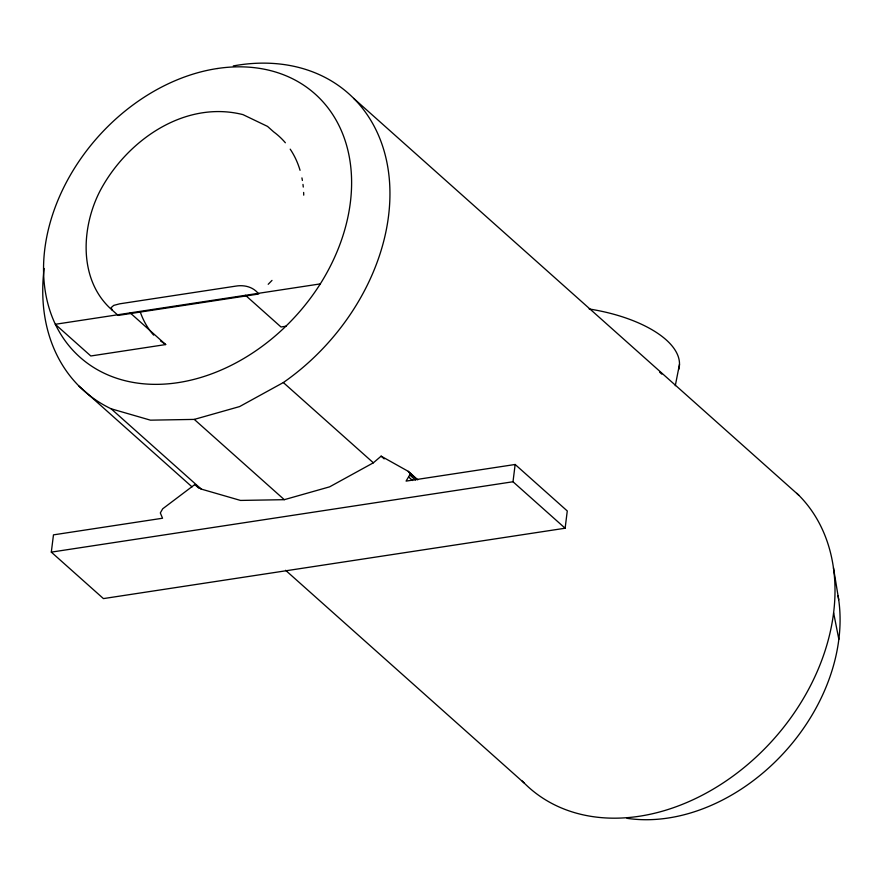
<?xml version="1.0" encoding="UTF-8"?>
<svg xmlns="http://www.w3.org/2000/svg" width="883" height="883" viewBox="0 0 883 883"><rect width="100%" height="100%" fill="white"/><g stroke="black" fill="none" stroke-linecap="round" stroke-linejoin="round"><path stroke-width="1.32" d="M408.299 471.367L409.546 472.802L409.734 474.911L406.07 481.114L515.153 464.48L567.272 510.959L565.131 528.222L103.432 598.597L51.313 552.129L53.466 534.866L162.549 518.233L160.32 512.935L162.704 508.796L194.79 484.557L201.169 489.061L240.496 500.429L284.304 499.679L329.624 486.842L373.366 462.813L381.125 456.158L408.299 471.367L417.78 479.811M565.131 528.222L513.001 481.754L515.153 464.48M675.285 385.716L679.491 364.315M268.2 284.293L271.997 280.408M233.289 65.927A198.984 150.408 -48.3 0 1 388.023 168.598A198.984 150.408 -48.3 0 1 283.333 382.549L239.602 406.577L194.282 419.403L150.463 420.165L111.137 408.796A198.984 150.408 -48.3 0 1 44.15 268.487M320.363 283.885L55.276 324.293L90.806 355.981L165.706 344.558L130.176 312.88M286.445 326.158L281.004 326.986L245.463 295.297M51.313 552.129L513.001 481.754M160.474 340.882L165.706 344.558M353.708 98.399L798.784 495.22M409.546 472.802L417.129 479.557M409.734 474.911L415.418 479.988M408.796 477.14L412.593 480.518M381.125 456.158L384.193 458.895M283.333 382.549L373.366 462.813M111.998 309.944L118.167 315.43L258.719 294.006C253.289 286.865 244.293 284.69 235.772 286.125L119.647 303.829L113.741 305.386L111.203 307.593L111.998 309.944C78.444 280.562 80.96 227.781 100.088 190.849C126.611 140.651 184.47 99.9 242.946 114.613L267.538 126.412L273.697 131.898A120.828 91.335 -48.3 0 1 285.364 142.77M194.282 419.403L284.304 499.679M111.137 408.796L201.169 489.061M194.79 484.557L198.885 488.211M78.984 386.081L192.053 486.886M285.584 570.286L524.049 782.901M833.618 612.813L838.85 639.314M833.464 567.846L838.718 599.811M659.645 372.185A104.084 32.936 19.1 0 1 661.775 374.138M589.182 308.984A104.084 45.949 7.1 0 1 678.674 369.602M838.055 595.672A174.812 132.141 -48.3 0 1 781.411 755.517A174.812 132.141 -48.3 0 1 626.985 818.309M796.863 493.332A198.984 150.408 -48.3 0 1 767.581 745.771A198.984 150.408 -48.3 0 1 522.173 780.969M153.631 335.121A111.512 84.293 -48.3 0 1 140.375 312.262M290.198 149.161A120.828 91.335 -48.3 0 1 300.054 170.309M301.92 177.902A120.828 91.335 -48.3 0 1 302.394 180.474M302.979 184.404A120.828 91.335 -48.3 0 1 303.266 187.064M303.642 192.439A120.828 91.335 -48.3 0 1 303.719 195.154M217.152 68.543A176.567 133.465 -48.3 0 0 55.331 324.26A176.964 133.763 -48.3 0 0 320.319 283.862A176.567 133.465 -48.3 0 0 217.152 68.543"/></g></svg>
